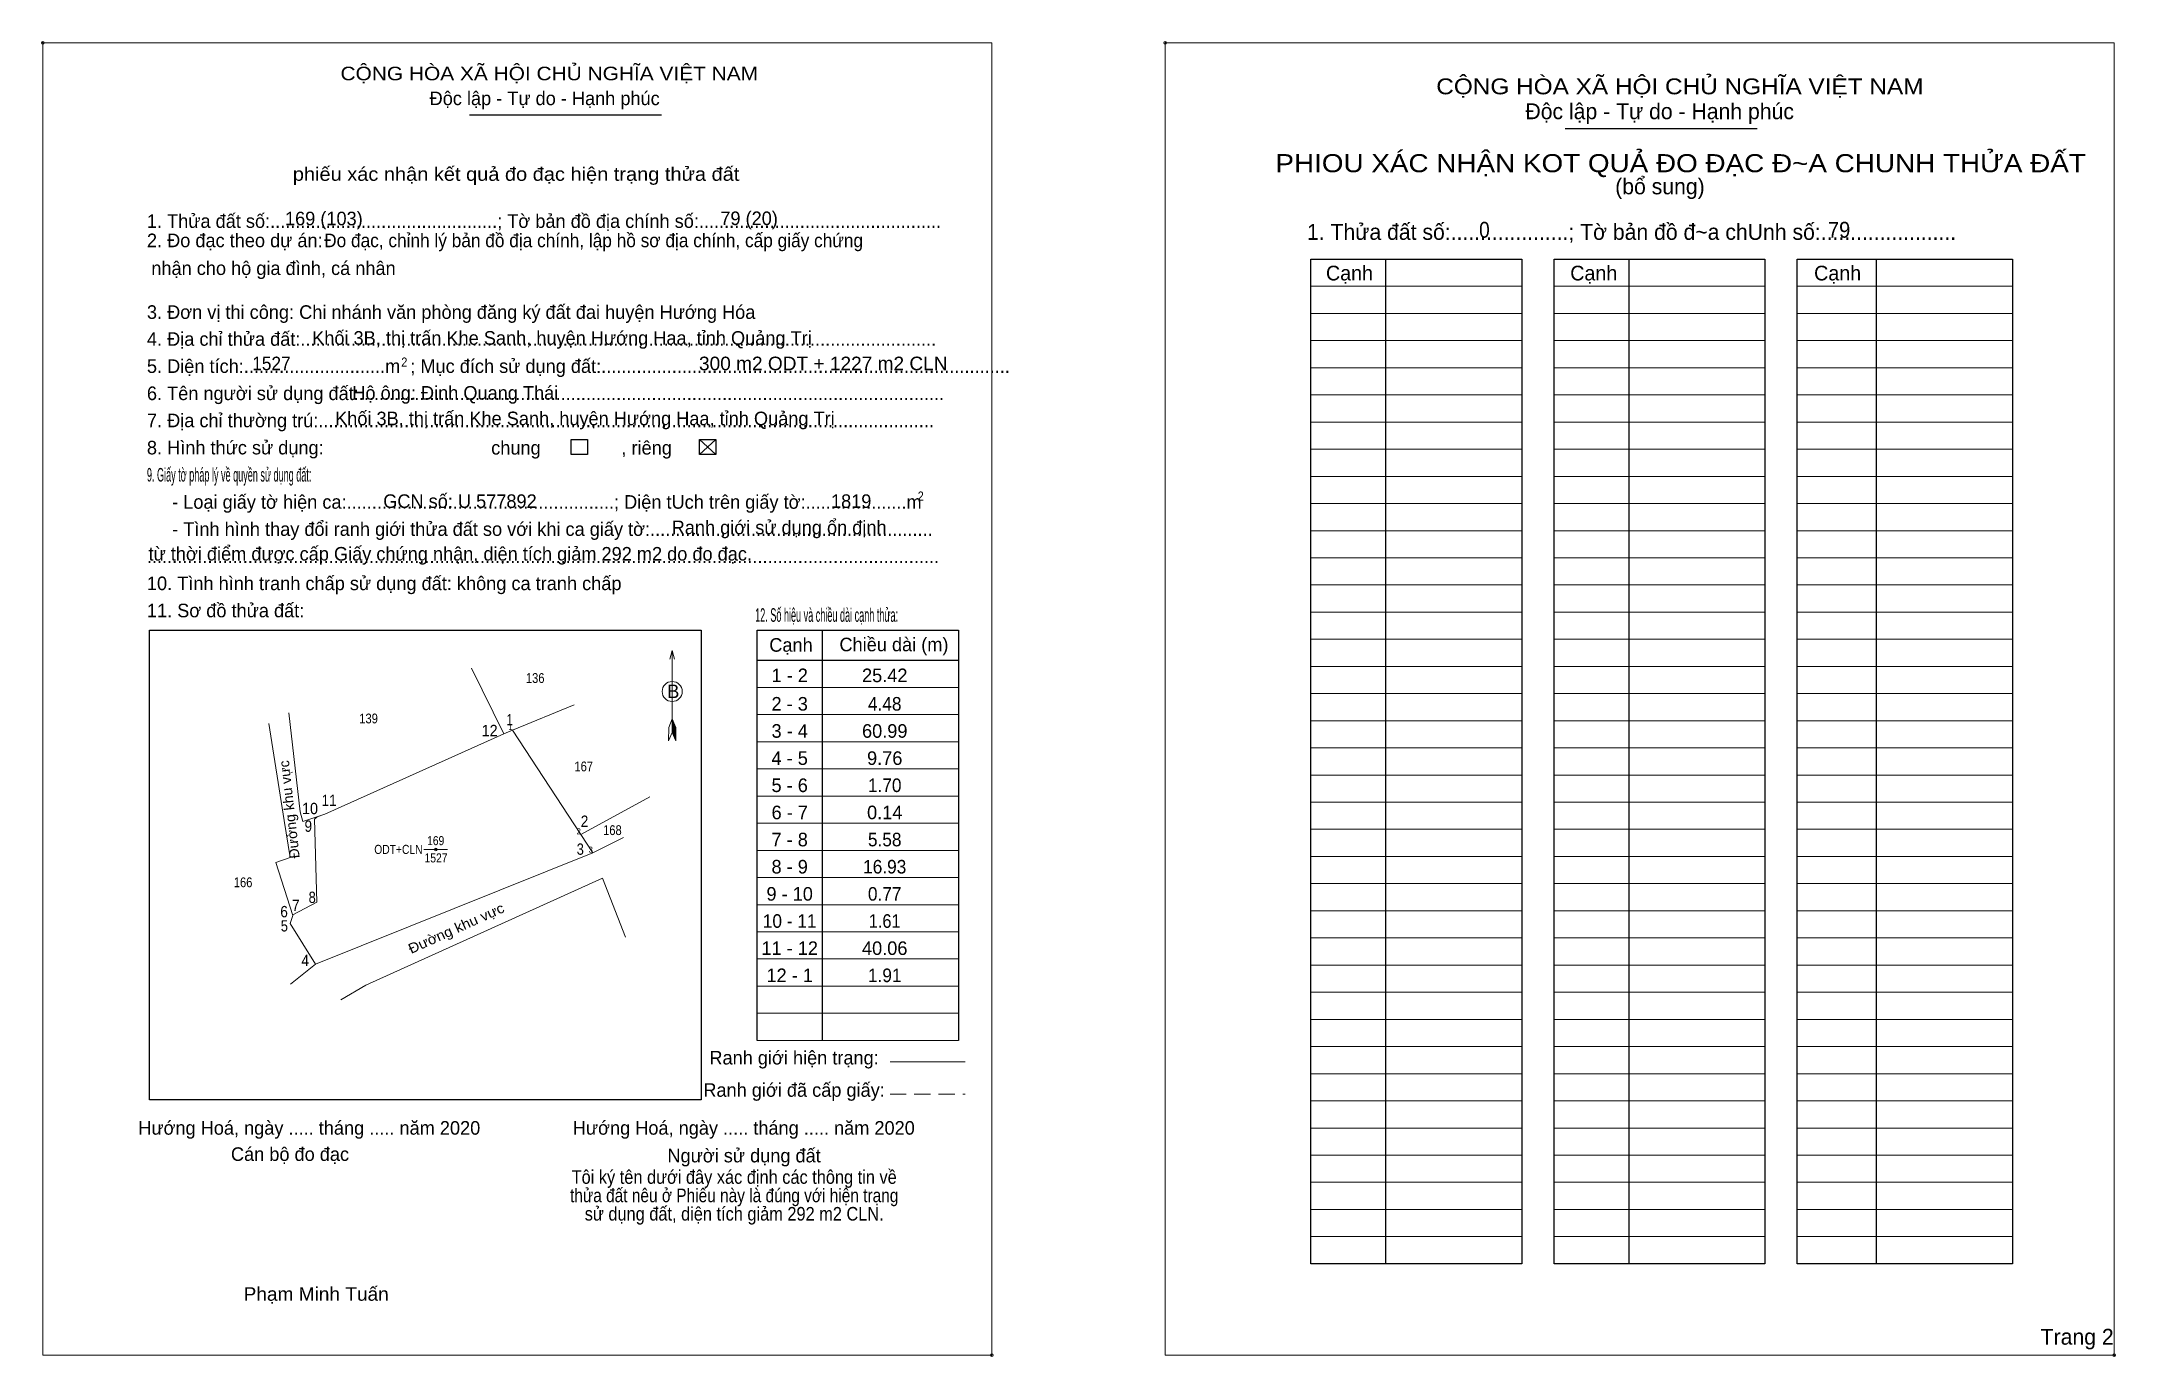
# Model space of a CAD drawing. Header units: metres. Extents: x 551369 to 551792, y 1838633 to 1838901.
import ezdxf
from ezdxf.enums import TextEntityAlignment as Align

# ---------------------------------------------------------------- set-up
doc = ezdxf.new("R2010")
doc.units = ezdxf.units.M
doc.header["$LTSCALE"] = 1.1
doc.header["$PDMODE"] = 32
doc.header["$PDSIZE"] = 0.55
doc.linetypes.add('MEDIUM_DASHED', pattern=[4.5, 3, -1.5])
for name, color, linetype, lineweight in [('1', 7, 'Continuous', 13), ('10', 7, 'Continuous', 13), ('2', 7, 'Continuous', 13), ('35', 7, 'Continuous', 13), ('50', 7, 'Continuous', 25), ('9', 7, 'Continuous', 13)]:
    doc.layers.add(name, color=color, linetype=linetype, lineweight=lineweight)
for name, color, linetype in [('48', 7, 'Continuous'), ('52', 7, 'Continuous'), ('6', 7, 'Continuous'), ('63', 7, 'Continuous')]:
    doc.layers.add(name, color=color, linetype=linetype)

msp = doc.modelspace()

# ---------------------------------------------------------------- linework, layer by layer
at = {"layer": '1', "lineweight": 25}
for p, q in [((551456.67, 1838886.53), (551495.81, 1838886.53)), ((551680.16, 1838883.68), (551719.3, 1838883.68)), ((551643.51, 1838857.06), (551643.51, 1838652.13)), ((551693.1, 1838857.06), (551693.1, 1838652.13)), ((551743.61, 1838857.06), (551743.61, 1838652.13)), ((551528.62, 1838781.41), (551528.62, 1838697.68)), ((551515.33, 1838775.23), (551556.41, 1838775.23))]:
    msp.add_line(p, q, dxfattribs=at)
at = {"layer": '1'}
for p, q in [((551628.28, 1838851.52), (551671.3, 1838851.52)), ((551677.87, 1838851.52), (551720.88, 1838851.52)), ((551727.45, 1838851.52), (551771.39, 1838851.52)), ((551628.28, 1838845.98), (551671.3, 1838845.98)), ((551677.87, 1838845.98), (551720.88, 1838845.98)), ((551727.45, 1838845.98), (551771.39, 1838845.98)), ((551628.28, 1838840.45), (551671.3, 1838840.45)), ((551677.87, 1838840.45), (551720.88, 1838840.45)), ((551727.45, 1838840.45), (551771.39, 1838840.45)), ((551628.28, 1838834.91), (551671.3, 1838834.91)), ((551677.87, 1838834.91), (551720.88, 1838834.91)), ((551727.45, 1838834.91), (551771.39, 1838834.91)), ((551628.28, 1838829.37), (551671.3, 1838829.37)), ((551677.87, 1838829.37), (551720.88, 1838829.37)), ((551727.45, 1838829.37), (551771.39, 1838829.37)), ((551628.28, 1838823.83), (551671.3, 1838823.83)), ((551677.87, 1838823.83), (551720.88, 1838823.83)), ((551727.45, 1838823.83), (551771.39, 1838823.83)), ((551503.58, 1838820.29), (551506.9, 1838817.19)), ((551503.58, 1838817.19), (551506.9, 1838820.29)), ((551628.28, 1838818.29), (551671.3, 1838818.29)), ((551677.87, 1838818.29), (551720.88, 1838818.29)), ((551727.45, 1838818.29), (551771.39, 1838818.29)), ((551628.28, 1838812.75), (551671.3, 1838812.75)), ((551677.87, 1838812.75), (551720.88, 1838812.75)), ((551727.45, 1838812.75), (551771.39, 1838812.75)), ((551628.28, 1838807.21), (551671.3, 1838807.21)), ((551677.87, 1838807.21), (551720.88, 1838807.21)), ((551727.45, 1838807.21), (551771.39, 1838807.21)), ((551628.28, 1838801.67), (551671.3, 1838801.67)), ((551677.87, 1838801.67), (551720.88, 1838801.67)), ((551727.45, 1838801.67), (551771.39, 1838801.67)), ((551628.28, 1838796.14), (551671.3, 1838796.14)), ((551677.87, 1838796.14), (551720.88, 1838796.14)), ((551727.45, 1838796.14), (551771.39, 1838796.14)), ((551628.28, 1838790.6), (551671.3, 1838790.6)), ((551677.87, 1838790.6), (551720.88, 1838790.6)), ((551727.45, 1838790.6), (551771.39, 1838790.6)), ((551628.28, 1838785.06), (551671.3, 1838785.06)), ((551677.87, 1838785.06), (551720.88, 1838785.06)), ((551727.45, 1838785.06), (551771.39, 1838785.06)), ((551628.28, 1838779.52), (551671.3, 1838779.52)), ((551677.87, 1838779.52), (551720.88, 1838779.52)), ((551727.45, 1838779.52), (551771.39, 1838779.52)), ((551498.02, 1838777.24), (551498.02, 1838760.49)), ((551628.28, 1838773.98), (551671.3, 1838773.98)), ((551677.87, 1838773.98), (551720.88, 1838773.98)), ((551727.45, 1838773.98), (551771.39, 1838773.98)), ((551515.33, 1838769.69), (551556.41, 1838769.69)), ((551628.28, 1838768.44), (551671.3, 1838768.44)), ((551677.87, 1838768.44), (551720.88, 1838768.44)), ((551727.45, 1838768.44), (551771.39, 1838768.44)), ((551498.02, 1838763.26), (551497.32, 1838761.55)), ((551498.02, 1838763.26), (551498.73, 1838761.55)), ((551498.02, 1838763.02), (551498.73, 1838761.3)), ((551498.02, 1838762.78), (551498.73, 1838761.06)), ((551498.02, 1838762.54), (551498.74, 1838760.81)), ((551498.02, 1838762.29), (551498.74, 1838760.56)), ((551515.33, 1838764.15), (551556.41, 1838764.15)), ((551628.28, 1838762.9), (551671.3, 1838762.9)), ((551677.87, 1838762.9), (551720.88, 1838762.9)), ((551727.45, 1838762.9), (551771.39, 1838762.9)), ((551498.02, 1838762.05), (551498.74, 1838760.31)), ((551498.02, 1838761.81), (551498.74, 1838760.06)), ((551498.02, 1838761.57), (551498.75, 1838759.81)), ((551498.02, 1838761.33), (551498.75, 1838759.56)), ((551498.02, 1838761.09), (551498.75, 1838759.31)), ((551498.02, 1838760.85), (551498.76, 1838759.07)), ((551498.02, 1838760.49), (551498.76, 1838758.78)), ((551498.76, 1838758.78), (551498.73, 1838761.55)), ((551515.33, 1838758.61), (551556.41, 1838758.61)), ((551628.28, 1838757.37), (551671.3, 1838757.37)), ((551677.87, 1838757.37), (551720.88, 1838757.37)), ((551727.45, 1838757.37), (551771.39, 1838757.37)), ((551515.33, 1838753.07), (551556.41, 1838753.07)), ((551628.28, 1838751.83), (551671.3, 1838751.83)), ((551677.87, 1838751.83), (551720.88, 1838751.83)), ((551727.45, 1838751.83), (551771.39, 1838751.83)), ((551515.33, 1838747.53), (551556.41, 1838747.53)), ((551628.28, 1838746.29), (551671.3, 1838746.29)), ((551677.87, 1838746.29), (551720.88, 1838746.29)), ((551727.45, 1838746.29), (551771.39, 1838746.29)), ((551515.33, 1838741.99), (551556.41, 1838741.99)), ((551628.28, 1838740.75), (551671.3, 1838740.75)), ((551677.87, 1838740.75), (551720.88, 1838740.75)), ((551727.45, 1838740.75), (551771.39, 1838740.75)), ((551515.33, 1838736.45), (551556.41, 1838736.45)), ((551628.28, 1838735.21), (551671.3, 1838735.21)), ((551677.87, 1838735.21), (551720.88, 1838735.21)), ((551727.45, 1838735.21), (551771.39, 1838735.21)), ((551515.33, 1838730.92), (551556.41, 1838730.92)), ((551628.28, 1838729.67), (551671.3, 1838729.67)), ((551677.87, 1838729.67), (551720.88, 1838729.67)), ((551727.45, 1838729.67), (551771.39, 1838729.67)), ((551515.33, 1838725.38), (551556.41, 1838725.38)), ((551628.28, 1838724.13), (551671.3, 1838724.13)), ((551677.87, 1838724.13), (551720.88, 1838724.13)), ((551727.45, 1838724.13), (551771.39, 1838724.13)), ((551515.33, 1838719.84), (551556.41, 1838719.84)), ((551628.28, 1838718.59), (551671.3, 1838718.59)), ((551677.87, 1838718.59), (551720.88, 1838718.59)), ((551727.45, 1838718.59), (551771.39, 1838718.59)), ((551515.33, 1838714.3), (551556.41, 1838714.3)), ((551628.28, 1838713.06), (551671.3, 1838713.06)), ((551677.87, 1838713.06), (551720.88, 1838713.06)), ((551727.45, 1838713.06), (551771.39, 1838713.06)), ((551515.33, 1838708.76), (551556.41, 1838708.76)), ((551628.28, 1838707.52), (551671.3, 1838707.52)), ((551677.87, 1838707.52), (551720.88, 1838707.52)), ((551727.45, 1838707.52), (551771.39, 1838707.52)), ((551515.33, 1838703.22), (551556.41, 1838703.22)), ((551628.28, 1838701.98), (551671.3, 1838701.98)), ((551677.87, 1838701.98), (551720.88, 1838701.98)), ((551727.45, 1838701.98), (551771.39, 1838701.98)), ((551515.33, 1838697.68), (551556.41, 1838697.68)), ((551628.28, 1838696.44), (551671.3, 1838696.44)), ((551677.87, 1838696.44), (551720.88, 1838696.44)), ((551727.45, 1838696.44), (551771.39, 1838696.44)), ((551628.28, 1838690.9), (551671.3, 1838690.9)), ((551677.87, 1838690.9), (551720.88, 1838690.9)), ((551727.45, 1838690.9), (551771.39, 1838690.9)), ((551628.28, 1838685.36), (551671.3, 1838685.36)), ((551677.87, 1838685.36), (551720.88, 1838685.36)), ((551727.45, 1838685.36), (551771.39, 1838685.36)), ((551628.28, 1838679.82), (551671.3, 1838679.82)), ((551677.87, 1838679.82), (551720.88, 1838679.82)), ((551727.45, 1838679.82), (551771.39, 1838679.82)), ((551628.28, 1838674.28), (551671.3, 1838674.28)), ((551677.87, 1838674.28), (551720.88, 1838674.28)), ((551727.45, 1838674.28), (551771.39, 1838674.28)), ((551628.28, 1838668.75), (551671.3, 1838668.75)), ((551677.87, 1838668.75), (551720.88, 1838668.75)), ((551727.45, 1838668.75), (551771.39, 1838668.75)), ((551628.28, 1838663.21), (551671.3, 1838663.21)), ((551677.87, 1838663.21), (551720.88, 1838663.21)), ((551727.45, 1838663.21), (551771.39, 1838663.21)), ((551628.28, 1838657.67), (551671.3, 1838657.67)), ((551677.87, 1838657.67), (551720.88, 1838657.67)), ((551727.45, 1838657.67), (551771.39, 1838657.67))]:
    msp.add_line(p, q, dxfattribs=at)
at = {"layer": '1', "lineweight": 25}
for points in [[(551628.28, 1838857.06), (551671.3, 1838857.06), (551671.3, 1838652.13), (551628.28, 1838652.13)], [(551677.87, 1838857.06), (551720.88, 1838857.06), (551720.88, 1838652.13), (551677.87, 1838652.13)], [(551727.45, 1838857.06), (551771.39, 1838857.06), (551771.39, 1838652.13), (551727.45, 1838652.13)], [(551391.44, 1838781.38), (551503.94, 1838781.38), (551503.94, 1838685.54), (551391.44, 1838685.54)]]:
    msp.add_lwpolyline(points, close=True, dxfattribs=at)
msp.add_lwpolyline([(551515.33, 1838697.68), (551515.33, 1838781.41), (551556.41, 1838781.41), (551556.41, 1838697.68)], dxfattribs=at)
at = {"layer": '1'}
for points in [[(551498.5, 1838775.46), (551498.02, 1838777.24), (551497.54, 1838775.46)], [(551498.02, 1838760.49), (551497.28, 1838758.78), (551497.32, 1838761.55)]]:
    msp.add_lwpolyline(points, dxfattribs=at)
msp.add_lwpolyline([(551465.45, 1838760.99), (551479.37, 1838739.72), (551481.82, 1838735.97), (551425.23, 1838713.22), (551420.13, 1838721.54), (551420.66, 1838723.16), (551420.62, 1838723.29), (551425.55, 1838725.91), (551425.03, 1838742.83), (551425.62, 1838743.33), (551427.14, 1838743.85), (551463.71, 1838760.21)], close=True, dxfattribs=at)
msp.add_circle((551498.022, 1838768.866), 2.045, dxfattribs=at)
for p in [(551369.65, 1838901.19), (551598.57, 1838901.19), (551563.2, 1838633.48), (551792.12, 1838633.48)]:
    msp.add_point(p, dxfattribs=at)
at = {"layer": '10'}
for p, q in [((551463.71, 1838760.21), (551457.06, 1838773.61)), ((551415.76, 1838762.37), (551418.9, 1838742.56)), ((551419.8, 1838764.51), (551422.15, 1838744.29)), ((551465.45, 1838760.99), (551478.02, 1838766.16)), ((551479.37, 1838739.72), (551493.44, 1838747.36)), ((551425.03, 1838742.83), (551425.62, 1838743.33)), ((551479.37, 1838739.72), (551481.82, 1838735.97)), ((551481.82, 1838735.97), (551488.05, 1838739.11)), ((551447.38, 1838736.65), (551452.18, 1838736.65)), ((551483.83, 1838730.81), (551488.52, 1838718.77)), ((551425.23, 1838713.22), (551420.15, 1838709.16))]:
    msp.add_line(p, q, dxfattribs=at)
for points in [[(551422.15, 1838744.29), (551422.71, 1838742.34), (551427.14, 1838743.85), (551463.71, 1838760.21), (551465.45, 1838760.99), (551479.37, 1838739.72)], [(551481.82, 1838735.97), (551425.23, 1838713.22), (551420.13, 1838721.54), (551420.66, 1838723.16), (551417.2, 1838733.97), (551420.12, 1838735.02), (551418.9, 1838742.56)], [(551483.83, 1838730.81), (551435.55, 1838708.99), (551430.42, 1838705.94)]]:
    msp.add_lwpolyline(points, dxfattribs=at)
msp.add_point((551449.78, 1838736.65), dxfattribs=at)
at = {"layer": '2'}
for points in [[(551369.64, 1838901.19), (551563.19, 1838901.19), (551563.19, 1838633.48), (551369.64, 1838633.48)], [(551598.57, 1838901.19), (551792.12, 1838901.19), (551792.12, 1838633.48), (551598.57, 1838633.48)]]:
    msp.add_lwpolyline(points, close=True, dxfattribs=at)
at = {"layer": '35'}
msp.add_lwpolyline([(551420.62, 1838723.29), (551425.55, 1838725.91), (551425.03, 1838742.83)], dxfattribs=at)
at = {"layer": '50'}
for points in [[(551477.43, 1838820.29), (551480.75, 1838820.29), (551480.75, 1838817.19), (551477.43, 1838817.19)], [(551503.58, 1838820.29), (551506.9, 1838820.29), (551506.9, 1838817.19), (551503.58, 1838817.19)]]:
    msp.add_lwpolyline(points, close=True, dxfattribs=at)
at = {"layer": '9'}
msp.add_line((551542.45, 1838693.32), (551557.74, 1838693.32), dxfattribs=at)
at = {"layer": '9', "linetype": 'MEDIUM_DASHED'}
msp.add_line((551542.45, 1838686.73), (551557.74, 1838686.73), dxfattribs=at)

# ---------------------------------------------------------------- texts
at = {"layer": '1'}
for s, height, width, p in [('CỘNG HÒA XÃ HỘI CHỦ NGHĨA VIỆT NAM', 2.769, 1.15, (551430.36, 1838893.55)), ('CỘNG HÒA XÃ HỘI CHỦ NGHĨA VIỆT NAM', 3.231, 1.15, (551653.85, 1838890.69)), ('Đo đạc, chỉnh lý bản đồ địa chính, lập hồ sơ địa chính, cấp giấy chứng ', 2.77, 0.95, (551427.03, 1838859.5)), ('2', 1.85, 0.9, (551442.76, 1838835.14)), ('9. Giấy tờ pháp lý về quyền sử dụng đất:', 2.77, 0.5, (551390.88, 1838811.69)), ('2', 1.85, 0.9, (551548.09, 1838807.81)), ('12. Số hiệu và chiều dài cạnh thửa:', 2.77, 0.5, (551514.94, 1838783.08)), ('Phạm Minh Tuấn', 2.769, 1.05, (551410.6, 1838644.58))]:
    msp.add_text(s, height=height, dxfattribs=dict(at, width=width)).set_placement(p)
for s, height, p in [('Độc lập - Tự do - Hạnh phúc', 2.769, (551448.54, 1838888.48)), ('Độc lập - Tự do - Hạnh phúc', 3.231, (551672.04, 1838885.61)), ('(bổ sung)', 3.231, (551690.35, 1838870.29)), ('1. Thửa đất số:.............................................; Tờ bản đồ địa chính số:................................................', 2.77, (551390.88, 1838863.44)), ('1. Thửa đất số:....................; Tờ bản đồ đ~a chUnh số:.......................', 3.231, (551627.48, 1838861)), ('2. Đo đạc theo dự án:', 2.77, (551390.88, 1838859.5)), ('     nhận cho hộ gia đình, cá nhân', 2.77, (551386.63, 1838853.83)), ('Cạnh', 3, (551631.36, 1838852.72)), ('Cạnh', 3, (551681.18, 1838852.72)), ('Cạnh', 3, (551730.92, 1838852.72)), ('3. Đơn vị thi công: Chi nhánh văn phòng đăng ký đất đai huyện Hướng Hóa', 2.77, (551390.88, 1838844.88)), ('    Khối 3B, thị trấn Khe Sanh, huyện Hướng Haa, tỉnh Quảng Trị', 2.77, (551420.47, 1838839.6)), ('4. Địa chỉ thửa đất:..............................................................................................................................', 2.77, (551390.88, 1838839.39)), ('5. Diện tích:............................m  ; Mục đích sử dụng đất:.................................................................................', 2.77, (551390.88, 1838833.85)), ('6. Tên người sử dụng đất:....................................................................................................................', 2.77, (551390.88, 1838828.31)), ('Hộ ông: Đinh Quang Thái', 2.77, (551432.77, 1838828.4)), ('7. Địa chỉ thường trú:..........................................................................................................................', 2.77, (551390.88, 1838822.77)), ('     Khối 3B, thị trấn Khe Sanh, huyện Hướng Haa, tỉnh Quảng Trị', 2.77, (551424.12, 1838823.18)), ('chung                , riêng', 2.77, (551461.1, 1838817.2)), ('     - Loại giấy tờ hiện ca:.....................................................; Diện tUch trên giấy tờ:....................m', 2.77, (551390.88, 1838806.15)), ('     - Tình hình thay đổi ranh giới thửa đất so với khi ca giấy tờ:........................................................', 2.77, (551390.88, 1838800.61)), ('10. Tình hình tranh chấp sử dụng đất: không ca tranh chấp', 2.77, (551390.88, 1838789.54)), ('.............................................................................................................................................................', 2.77, (551390.88, 1838795.08)), ('11. Sơ đồ thửa đất:', 2.77, (551390.88, 1838784)), ('Cạnh', 2.769, (551517.82, 1838776.98)), ('Chiều dài (m)', 2.77, (551532.13, 1838777.07)), ('B', 2.769, (551497, 1838767.52)), ('Hướng Hoá, ngày ..... tháng ..... năm 2020', 2.769, (551389.12, 1838678.46)), ('Hướng Hoá, ngày ..... tháng ..... năm 2020', 2.769, (551477.75, 1838678.46)), ('Cán bộ đo đạc', 2.769, (551408.02, 1838673.11)), ('Người sử dụng đất', 2.769, (551497.05, 1838672.81)), ('Trang 2', 3.231, (551777.13, 1838635.62))]:
    msp.add_text(s, height=height, dxfattribs=at).set_placement(p)
for s, height, width, p in [('PHIOU XÁC NHẬN KOT QUẢ ĐO ĐẠC Đ~A CHUNH THỬA ĐẤT', 3.693, 1.15, (551703.695, 1838874.79)), ('phiếu xác nhận kết quả đo đạc hiện trạng thửa đất', 2.77, 1.1, (551466.175, 1838873.04)), ('Tôi ký tên dưới đây xác định các thông tin về', 2.77, 0.9, (551510.66, 1838668.44)), ('thửa đất nêu ở Phiếu này là đúng với hiện trạng', 2.77, 0.85, (551510.66, 1838664.69)), ('sử dụng đất, diện tích giảm 292 m2 CLN.', 2.77, 0.9, (551510.665, 1838660.94))]:
    msp.add_text(s, height=height, dxfattribs=dict(at, width=width)).set_placement(p, align=Align.CENTER)
for s, p in [('Ranh giới hiện trạng:', (551522.875, 1838692.78)), ('Ranh giới đã cấp giấy:', (551522.875, 1838686.19))]:
    msp.add_text(s, height=2.769, dxfattribs=at).set_placement(p, align=Align.CENTER)
at = {"layer": '10'}
for s, height, width, p in [('136', 2, 0.85, (551470.07, 1838770.61)), ('139', 2, 0.85, (551436.09, 1838762.36)), ('1', 2.308, 0.75, (551464.87, 1838761.97)), ('12', 2.31, 0.95, (551460.78, 1838759.75)), ('167', 2, 0.85, (551479.97, 1838752.58)), ('10', 2.308, 0.95, (551424.145, 1838743.85)), ('11', 2.31, 0.9, (551428.04, 1838745.5)), ('9', 2.308, 0.9, (551423.8, 1838740.25)), ('2', 2.308, 0.9, (551480.135, 1838741.25)), ('168', 2, 0.85, (551485.82, 1838739.58)), ('169', 1.846, 0.85, (551449.78, 1838737.52)), ('3', 2.308, 0.85, (551479.27, 1838735.56)), ('1527', 1.85, 0.85, (551449.845, 1838734)), ('166', 2, 0.85, (551410.495, 1838728.94)), ('6', 2.308, 0.9, (551418.855, 1838722.81)), ('7', 2.308, 0.9, (551421.245, 1838724.09)), ('8', 2.308, 0.85, (551424.595, 1838725.73)), ('5', 2.308, 0.85, (551418.915, 1838719.91)), ('4', 2.308, 0.9, (551423.16, 1838712.84))]:
    msp.add_text(s, height=height, dxfattribs=dict(at, width=width)).set_placement(p, align=Align.CENTER)
for rotation, width, p in [(96.326, 1.05, (551420.936, 1838744.907)), (24.233, 1.1, (551454.38, 1838719.643))]:
    msp.add_text('Đường khu vực', height=2.048, rotation=rotation, dxfattribs=dict(at, width=width)).set_placement(p, align=Align.CENTER)
at = {"layer": '10', "width": 0.85}
msp.add_text('ODT+CLN', height=1.846, dxfattribs=at).set_placement((551447.1, 1838735.73), align=Align.RIGHT)
at = {"layer": '48'}
msp.add_text('8. Hình thức sử dụng:', height=2.77, dxfattribs=at).set_placement((551390.88, 1838817.23))
at = {"layer": '52'}
for s, height, p in [('1 - 2', 2.769, (551521.985, 1838770.77)), ('25.42', 2.769, (551541.365, 1838770.77)), ('2 - 3', 2.769, (551521.98, 1838764.97)), ('3 - 4', 2.769, (551521.985, 1838759.43)), ('60.99', 2.769, (551541.37, 1838759.43)), ('4 - 5', 2.769, (551521.975, 1838753.89)), ('9.76', 2.769, (551541.365, 1838753.89)), ('5 - 6', 2.769, (551521.98, 1838748.35)), ('6 - 7', 2.769, (551521.985, 1838742.81)), ('0.14', 2.77, (551541.365, 1838742.81)), ('7 - 8', 2.769, (551521.98, 1838737.28)), ('8 - 9', 2.769, (551521.98, 1838731.74)), ('9 - 10', 2.769, (551521.975, 1838726.2)), ('11 - 12', 2.77, (551521.98, 1838715.12)), ('40.06', 2.77, (551541.36, 1838715.12)), ('12 - 1', 2.77, (551521.98, 1838709.58))]:
    msp.add_text(s, height=height, dxfattribs=at).set_placement(p, align=Align.CENTER)
for s, height, width, p in [('4.48', 2.769, 0.95, (551541.365, 1838764.97)), ('1.70', 2.77, 0.95, (551541.36, 1838748.35)), ('5.58', 2.77, 0.95, (551541.36, 1838737.28)), ('16.93', 2.77, 0.95, (551541.36, 1838731.74)), ('0.77', 2.77, 0.95, (551541.36, 1838726.2)), ('10 - 11', 2.769, 0.95, (551521.975, 1838720.66)), ('1.61', 2.77, 0.9, (551541.35, 1838720.66)), ('1.91', 2.77, 0.95, (551541.365, 1838709.58))]:
    msp.add_text(s, height=height, dxfattribs=dict(at, width=width)).set_placement(p, align=Align.CENTER)
at = {"layer": '6'}
for s, p in [('169 (103)', (551419.04, 1838863.97)), ('79 (20)', (551507.83, 1838864.01)), ('GCN số: U 577892', (551439.08, 1838806.31)), ('1819', (551530.4, 1838806.31)), ('Ranh giới sử dụng ổn định', (551497.91, 1838800.95)), ('từ thời điểm được cấp Giấy chứng nhận, diện tích giảm 292 m2 do đo đạc.', (551391.21, 1838795.57))]:
    msp.add_text(s, height=2.77, dxfattribs=at).set_placement(p)
for s, height, width, p in [('0', 3.231, 0.9, (551662.59, 1838861.44)), ('79', 3.231, 0.95, (551733.73, 1838861.44)), ('1527', 2.77, 0.95, (551412.36, 1838834.4)), ('300 m2 ODT + 1227 m2 CLN', 2.77, 1.05, (551503.48, 1838834.4))]:
    msp.add_text(s, height=height, dxfattribs=dict(at, width=width)).set_placement(p)
at = {"layer": '63'}
for s, width, p in [(' 1', 0.75, (551465.45, 1838760.99)), (' 2', 0.85, (551479.37, 1838739.72)), (' 3', 0.8, (551481.82, 1838735.97))]:
    msp.add_text(s, height=1.25, dxfattribs=dict(at, width=width)).set_placement(p, align=Align.RIGHT)

doc.saveas('drawing.dxf')
